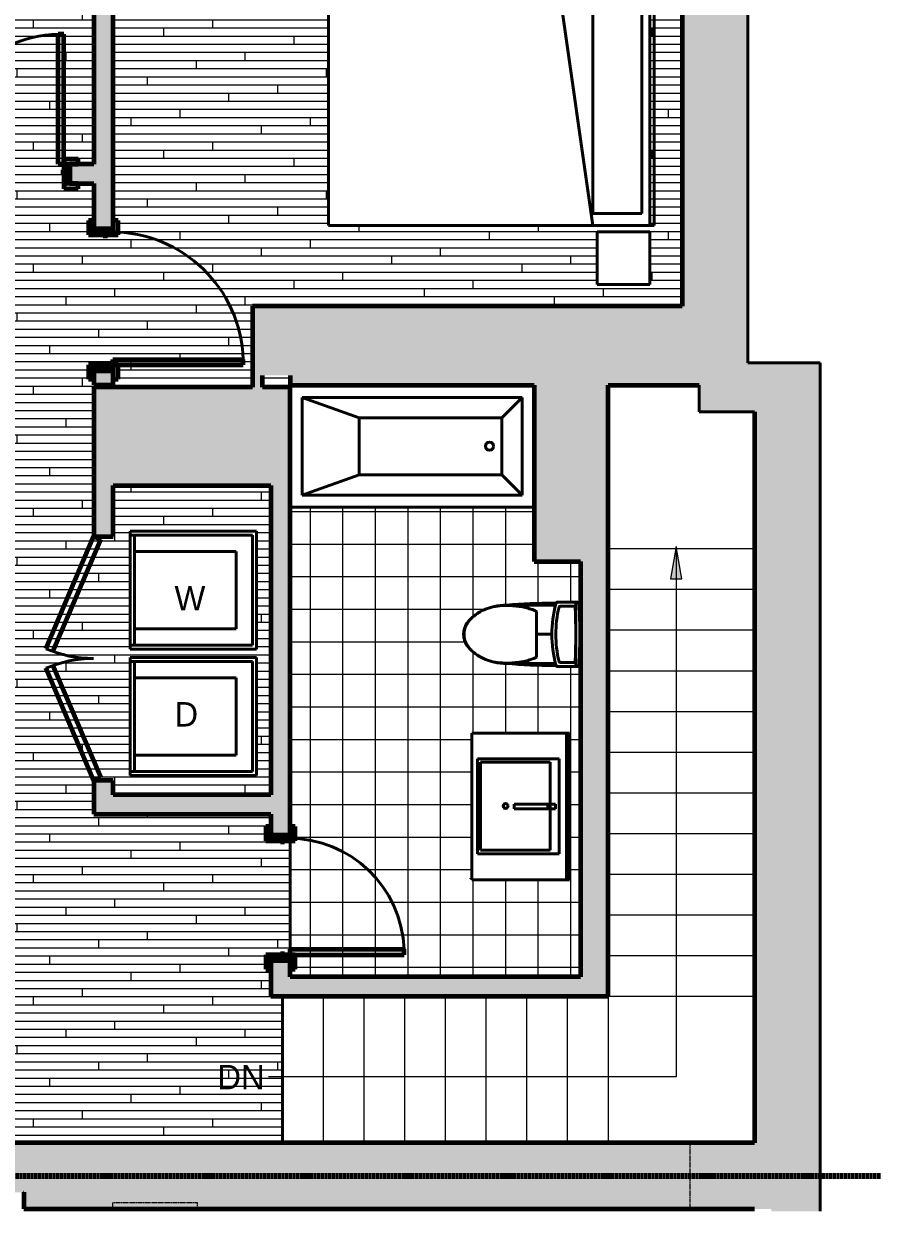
# Model space of a CAD drawing. Header units: inches. Extents: x 239 to 676, y -3412 to -2908.
# Drawn here: x 465.6 to 676.2, y -3411.9 to -3120.2 of the extents above; entities that cross this region are included whole.
import ezdxf

# ---------------------------------------------------------------- set-up
doc = ezdxf.new("R2010")
doc.units = ezdxf.units.IN
doc.header["$MEASUREMENT"] = 0
doc.linetypes.add('Hidden 1_16_', pattern=[0.09375, 0.0625, -0.03125])
doc.linetypes.add('Hidden 1_8_', pattern=[0.1875, 0.125, -0.0625])
for name, color, linetype, lineweight in [('A-DETL', 90, 'Continuous', 40), ('A-DETL-GENF', 92, 'Continuous', 9), ('A-DOOR', 31, 'Continuous', 40), ('A-DOOR-FRAM', 31, 'Continuous', 40), ('A-FLOR', 192, 'Continuous', 40), ('A-FLOR-PATT', 8, 'Continuous', 40), ('A-WALL', 113, 'Continuous', 18), ('A-WALL-PATT', 111, 'Continuous', 18), ('G-ANNO-TEXT', 231, 'Continuous', 9), ('I-FURN', 30, 'Continuous', 40), ('I-WALL', 2, 'Continuous', 40), ('P-SANR-FIXT', 6, 'Continuous', 40), ('Q-CASE', 31, 'Continuous', 40)]:
    doc.layers.add(name, color=color, linetype=linetype, lineweight=lineweight)
doc.styles.add('Futura Lt BT', font='futural.TTF', dxfattribs={"height": 6})

# ---------------------------------------------------------------- blocks, each defined once
blk = doc.blocks.new('EMBARC Door - 32_ x 84_ BEDROOM-1130317-UNIT 3 - UPPER LEVEL')
at = {"layer": 'A-DOOR-FRAM'}
h = blk.add_hatch(color=135, dxfattribs=at)
h.paths.add_polyline_path([(19.5, 2.375), (19.5, 3.625), (16, 3.625), (16, 2.375)], flags=0)
h.paths.add_polyline_path([(-16, 3.625), (-19.5, 3.625), (-19.5, 2.375), (-16, 2.375)], flags=0)
h = blk.add_hatch(color=135, dxfattribs=at)
h.paths.add_polyline_path([(16.75, -2.375), (16.75, 2.375), (16, 2.375), (16, 1), (15.75, 1), (15.75, 0), (16, 0), (16, -2.375)], flags=0)
h.paths.add_polyline_path([(-15.75, 1), (-16, 1), (-16, 2.375), (-16.75, 2.375), (-16.75, -2.375), (-16, -2.375), (-16, 0), (-15.75, 0)], flags=0)
h = blk.add_hatch(color=135, dxfattribs=at)
h.paths.add_polyline_path([(19.5, -2.375), (16, -2.375), (16, -3.625), (19.5, -3.625)], flags=0)
h.paths.add_polyline_path([(-16, -3.625), (-16, -2.375), (-19.5, -2.375), (-19.5, -3.625)], flags=0)
at = {"layer": 'A-DOOR', "color": 250, "lineweight": 60}
for p, q in [((14.625, 2.375), (14.625, 34.375)), ((16, 34.375), (14.625, 34.375)), ((16, 2.375), (16, 34.375)), ((16, 2.375), (14.625, 2.375))]:
    blk.add_line(p, q, dxfattribs=at)
at = {"layer": 'A-DOOR', "color": 7}
blk.add_arc((15.725, 1.991), 32.403, 91.94554, 180, dxfattribs=at)
at = {"layer": 'A-DOOR-FRAM', "color": 250, "lineweight": 60}
for p, q in [((-16, 3.625), (-19.5, 3.625)), ((-19.5, 3.625), (-19.5, 2.375)), ((-16, 2.375), (-16, 3.625)), ((19.5, 3.625), (16, 3.625)), ((16, 3.625), (16, 2.375)), ((19.5, 2.375), (19.5, 3.625)), ((-19.5, 2.375), (-16, 2.375)), ((-16, 2.375), (-16.75, 2.375)), ((-16.75, 2.375), (-16.75, -2.375)), ((-16, 1), (-16, 2.375)), ((-15.75, 1), (-16, 1)), ((-15.75, 0), (-15.75, 1)), ((16, 1), (15.75, 1)), ((15.75, 1), (15.75, 0)), ((16, 2.375), (19.5, 2.375)), ((16.75, 2.375), (16, 2.375)), ((16, 2.375), (16, 1)), ((16.75, -2.375), (16.75, 2.375)), ((-16, -2.375), (-19.5, -2.375)), ((-19.5, -2.375), (-19.5, -3.625)), ((-16.75, -2.375), (-16, -2.375)), ((-16, -2.375), (-16, 0)), ((-16, 0), (-15.75, 0)), ((-16, -3.625), (-16, -2.375)), ((15.75, 0), (16, 0)), ((16, 0), (16, -2.375)), ((19.5, -2.375), (16, -2.375)), ((16, -2.375), (16, -3.625)), ((16, -2.375), (16.75, -2.375)), ((19.5, -3.625), (19.5, -2.375)), ((-19.5, -3.625), (-16, -3.625)), ((16, -3.625), (19.5, -3.625))]:
    blk.add_line(p, q, dxfattribs=at)
blk = doc.blocks.new('BaseCabinet_Floating_vanity single_medicine cabinet - BaseCabinet_Floating_vanity single_medicine cabinet-1786153-UNIT 3 - UPPER LEVEL')
at = {"layer": 'Q-CASE', "color": 7}
for p, q in [((18.74, 0), (-17.32, 0)), ((-17.32, 0), (-17.32, -24)), ((18.74, -24), (18.74, 0)), ((-17.32, -0.75), (18.8, -0.75)), ((-11.01, -2.5), (12.36, -2.5)), ((-11.01, -2.5), (-11.01, -22.62)), ((3.85, -0.31), (6.32, -0.31)), ((12.36, -22.62), (12.36, -2.5)), ((-10.14, -21.83), (-10.14, -4.7)), ((-10.14, -4.7), (11.49, -4.7)), ((0.14, -13.58), (0.14, -3.44)), ((0.14, -3.44), (1.33, -3.44)), ((0.14, -5.31), (1.14, -5.31)), ((0.96, -5.31), (0.42, -5.31)), ((1.33, -3.44), (1.33, -13.58)), ((11.49, -4.7), (11.49, -21.83)), ((1.33, -13.58), (0.14, -13.58)), ((-11.01, -22.62), (12.36, -22.62)), ((11.49, -21.83), (-10.14, -21.83)), ((-17.32, -24), (18.74, -24)), ((18.3, -24.25), (18.48, -24.25))]:
    blk.add_line(p, q, dxfattribs=at)
blk.add_circle((0.61, -15.69), 0.595, dxfattribs=at)
blk = doc.blocks.new('Toilet _TOTO LEGATO 3D_cleaned up - MS624214CEF-429084-UNIT 3 - UPPER LEVEL')
at = {"layer": 'P-SANR-FIXT', "color": 7}
for p, q in [((-7.91, 9.34), (-7.91, 13.95)), ((-7.91, 13.75), (7.92, 13.75)), ((-7.18, 14.54), (-7.15, 14.54)), ((-6.93, 13.23), (-6.93, 9.92)), ((6.93, 9.92), (6.93, 13.23)), ((7.15, 14.54), (7.18, 14.54)), ((7.92, 13.95), (7.92, 9.34)), ((-7.68, 8.33), (-7.68, 8.88)), ((7.68, 8.87), (7.68, 8.33)), ((-7.18, -3.31), (-7.18, 8.71)), ((-7.18, 8.7), (-7.15, 8.7)), ((0, 4.03), (0, 7.83)), ((7.16, 8.7), (7.18, 8.7)), ((7.18, -3.31), (7.18, 8.71)), ((-5.61, 4.03), (5.61, 4.03)), ((0, 4.24), (0, 5.36)), ((0, 4.36), (0, 4.24)), ((0, 4.03), (0, 4.36)), ((0, 4.03), (0, 4.24)), ((-7.09, -3.31), (-7.18, -3.31)), ((-7.09, -3.31), (-7.18, -3.31)), ((7.18, -3.31), (7.09, -3.31)), ((7.18, -3.31), (7.09, -3.31))]:
    blk.add_line(p, q, dxfattribs=at)
at = {"layer": 'P-SANR-FIXT', "color": 7, "flags": 128}
for points in [[(-6.02, 3.13), (-6.04, 3.07), (-6.06, 3.01)], [(-5.61, 4.03), (-5.67, 3.95), (-5.71, 3.87)], [(5.71, 3.87), (5.67, 3.95), (5.61, 4.03)], [(6.06, 3.01), (6.04, 3.07), (6.02, 3.13)]]:
    blk.add_lwpolyline(points, dxfattribs=at)
at = {"layer": 'P-SANR-FIXT', "color": 7}
for centre, radius, start, end in [((0, -182.17), 196.85, 87.8617, 92.1383), ((0, -182.17), 196.85, 89.9145, 90.0855), ((-7.32, 13.95), 0.591, 92.1383, 180), ((-6.58, 13.23), 0.348, 91.929, 180), ((0, -182.17), 195.86, 88.071, 91.929), ((6.58, 13.23), 0.348, 360, 88.071), ((7.33, 13.95), 0.591, 0, 87.8617), ((-7.32, 9.34), 0.591, 180, 255.5423), ((0, 37.75), 29.92, 255.5423, 284.4577), ((-6.58, 9.92), 0.348, 180, 256.6907), ((0, 37.75), 28.94, 256.6907, 283.3093), ((6.58, 9.92), 0.348, 283.3093, 360), ((7.33, 9.34), 0.591, 284.4577, 0), ((130.13, 8.33), 137.8, 180, 184.8441), ((-130.13, 8.33), 137.8, 355.1559, 360), ((5.78, -3.31), 12.96, 180, 193.5517), ((-5.78, -3.31), 12.96, 346.4483, 360), ((3.9, -4.41), 10.87, 210.6767, 211.8641), ((3.9, -4.41), 10.87, 217.7104, 219.7726), ((-3.9, -4.41), 10.87, 320.2019, 322.2678), ((-3.9, -4.41), 10.87, 328.0504, 329.259), ((0, -8.61), 5.13, 237.4467, 240.5016), ((0, -8.96), 4.88, 236.2844, 303.7167), ((0, -8.61), 5.13, 248.2107, 251.2135), ((0, -8.61), 5.13, 288.789, 291.7895), ((0, -8.61), 5.13, 299.4994, 302.5551)]:
    blk.add_arc(centre, radius, start, end, dxfattribs=at)
for points in [[(-5.79, 3.7), (-5.98, 3.26), (-6.31, 2.36), (-6.68, 0.96), (-6.84, 0.02), (-6.9, -0.46)], [(-5.74, 3.81), (-5.75, 3.8), (-5.76, 3.78), (-5.78, 3.74), (-5.79, 3.71), (-5.79, 3.7)], [(-5.71, 3.87), (-5.71, 3.87), (-5.72, 3.85), (-5.74, 3.83), (-5.74, 3.81)], [(5.74, 3.81), (5.74, 3.82), (5.72, 3.85), (5.72, 3.87), (5.71, 3.87)], [(6.9, -0.46), (6.84, 0.02), (6.68, 0.96), (6.31, 2.36), (5.98, 3.26), (5.79, 3.7)], [(-7.06, -2.17), (-7.1, -2.92), (-7.09, -4.42), (-6.88, -5.9), (-6.73, -6.64)], [(-6.9, -0.46), (-6.93, -0.74), (-6.99, -1.31), (-7.04, -1.88), (-7.06, -2.17)], [(6.73, -6.64), (6.88, -5.9), (7.09, -4.42), (7.1, -2.92), (7.06, -2.17)], [(7.06, -2.17), (7.04, -1.88), (6.99, -1.31), (6.93, -0.74), (6.9, -0.46)], [(-5.18, -10.37), (-5.23, -10.3), (-5.32, -10.16), (-5.4, -10.02), (-5.44, -9.95)], [(-5.05, -10.56), (-5.1, -10.5), (-5.14, -10.43), (-5.18, -10.37)], [(-4.4, -11.42), (-4.43, -11.39), (-4.45, -11.35), (-4.48, -11.32)], [(4.48, -11.33), (4.45, -11.36), (4.42, -11.39), (4.4, -11.42)], [(5.18, -10.37), (5.14, -10.43), (5.1, -10.5), (5.05, -10.56)], [(5.43, -9.96), (5.4, -10.03), (5.31, -10.16), (5.23, -10.3), (5.18, -10.37)]]:
    blk.add_open_spline(points, degree=3, dxfattribs=at)
for points, knots in [([(5.79, 3.7), (5.79, 3.71), (5.79, 3.72), (5.78, 3.73), (5.78, 3.74), (5.77, 3.75), (5.77, 3.76), (5.76, 3.77), (5.76, 3.78), (5.76, 3.79), (5.75, 3.8), (5.74, 3.81), (5.74, 3.81)], [0, 0, 0, 0, 0.166667, 0.25, 0.333333, 0.416667, 0.5, 0.583333, 0.666667, 0.75, 0.833333, 1, 1, 1, 1]), ([(-6.73, -6.64), (-6.65, -7), (-6.46, -7.72), (-5.94, -9.12), (-5.2, -10.42), (-4.28, -11.58), (-3.76, -12.12), (-3.49, -12.37)], [0, 0, 0, 0, 0.166667, 0.333333, 0.666667, 0.833333, 1, 1, 1, 1]), ([(3.49, -12.37), (3.76, -12.12), (4.28, -11.58), (5.2, -10.42), (5.94, -9.12), (6.46, -7.72), (6.65, -7), (6.73, -6.64)], [0, 0, 0, 0, 0.166667, 0.333333, 0.666667, 0.833333, 1, 1, 1, 1]), ([(-4.58, -11.2), (-4.6, -11.17), (-4.69, -11.07), (-4.77, -10.96), (-4.83, -10.87)], [0.6308205, 0.6308205, 0.6308205, 0.6308205, 0.6666667, 0.779503, 0.779503, 0.779503, 0.779503]), ([(-3.49, -12.37), (-3.69, -12.19), (-3.92, -11.96), (-4.15, -11.71), (-4.18, -11.67)], [0, 0, 0, 0, 0.3333333, 0.3979979, 0.3979979, 0.3979979, 0.3979979]), ([(4.18, -11.67), (4.15, -11.71), (3.92, -11.96), (3.69, -12.19), (3.49, -12.37)], [0.6020926, 0.6020926, 0.6020926, 0.6020926, 0.6666667, 1, 1, 1, 1]), ([(4.83, -10.87), (4.77, -10.96), (4.68, -11.07), (4.6, -11.17), (4.58, -11.2)], [0.2205907, 0.2205907, 0.2205907, 0.2205907, 0.3333333, 0.3707003, 0.3707003, 0.3707003, 0.3707003]), ([(-2.71, -12.97), (-2.87, -12.87), (-3.14, -12.68), (-3.39, -12.46), (-3.49, -12.37)], [0.6542519, 0.6542519, 0.6542519, 0.6542519, 0.8571429, 1, 1, 1, 1]), ([(-3.49, -12.37), (-3.3, -12.55), (-2.9, -12.86), (-2.24, -13.25), (-1.52, -13.53), (-0.52, -13.76), (0.78, -13.76), (2.01, -13.38), (2.9, -12.86), (3.3, -12.55), (3.49, -12.37)], [0, 0, 0, 0, 0.1, 0.2, 0.3, 0.4, 0.6, 0.8, 0.9, 1, 1, 1, 1]), ([(-2.28, -13.21), (-2.36, -13.17), (-2.48, -13.11), (-2.59, -13.04), (-2.64, -13.01)], [0.4864195, 0.4864195, 0.4864195, 0.4864195, 0.5714286, 0.6258889, 0.6258889, 0.6258889, 0.6258889]), ([(-1.58, -13.49), (-1.59, -13.49), (-1.64, -13.47), (-1.72, -13.44), (-1.83, -13.41), (-1.96, -13.35), (-2.09, -13.3), (-2.17, -13.26), (-2.2, -13.25)], [0.2391348, 0.2391348, 0.2391348, 0.2391348, 0.25, 0.2857143, 0.3214286, 0.3571429, 0.4285714, 0.4541068, 0.4541068, 0.4541068, 0.4541068]), ([(-0.75, -13.69), (-0.84, -13.67), (-0.98, -13.65), (-1.15, -13.61), (-1.28, -13.58), (-1.37, -13.56), (-1.43, -13.54), (-1.45, -13.53)], [0, 0, 0, 0, 0.0714286, 0.1071429, 0.1428571, 0.1785714, 0.1956596, 0.1956596, 0.1956596, 0.1956596]), ([(1.45, -13.53), (1.41, -13.54), (1.35, -13.56), (1.25, -13.59), (1.06, -13.63), (0.89, -13.66), (0.75, -13.69)], [0.8041925, 0.8041925, 0.8041925, 0.8041925, 0.8392857, 0.8660714, 0.8928571, 1, 1, 1, 1]), ([(2.2, -13.25), (2.17, -13.26), (2.05, -13.31), (1.91, -13.38), (1.75, -13.43), (1.67, -13.46), (1.61, -13.48), (1.58, -13.49)], [0.545761, 0.545761, 0.545761, 0.545761, 0.5714286, 0.6785714, 0.7053571, 0.7321429, 0.7607227, 0.7607227, 0.7607227, 0.7607227]), ([(2.64, -13.01), (2.59, -13.04), (2.48, -13.11), (2.36, -13.17), (2.28, -13.21)], [0.3741111, 0.3741111, 0.3741111, 0.3741111, 0.4285714, 0.513369, 0.513369, 0.513369, 0.513369]), ([(3.49, -12.37), (3.29, -12.56), (3.03, -12.76), (2.76, -12.94), (2.71, -12.97)], [0, 0, 0, 0, 0.2857143, 0.3457481, 0.3457481, 0.3457481, 0.3457481])]:
    blk.add_open_spline(points, degree=3, knots=knots, dxfattribs=at)
blk = doc.blocks.new('Tub- Duravit Starck 30x60 4 frost - Tub- Duravit Starck 30x60 4 frost-1353251-UNIT 3 - UPPER LEVEL')
at = {"layer": 'P-SANR-FIXT', "color": 7}
for p, q in [((-26.5, 15), (-26.5, 14.46)), ((-9.5, 7), (-23.5, 12)), ((-23.5, 12), (30.5, 12)), ((-23.5, -12), (-23.5, 12)), ((25.5, 7), (30.5, 12)), ((30.5, 12), (30.5, -12)), ((-9.5, -7), (-9.5, 7)), ((25.5, 7), (-9.5, 7)), ((25.5, -7), (25.5, 7)), ((-9.5, -7), (-23.5, -12)), ((25.5, -7), (-9.5, -7)), ((25.5, -7), (30.5, -12)), ((30.5, -12), (-23.5, -12)), ((-26.5, -15), (33.5, -15))]:
    blk.add_line(p, q, dxfattribs=at)
blk.add_circle((22.49, 0), 1, dxfattribs=at)
blk = doc.blocks.new('Bed-Standard - Queen 60_ x 79_-574161-UNIT 3 - UPPER LEVEL')
at = {"layer": 'I-FURN', "color": 7}
for p, q in [((40.69, 37.7), (-19.31, 37.7)), ((-19.31, 37.7), (-19.31, -41.3)), ((-16.31, 35.7), (-16.31, 23.7)), ((-16.31, 35.7), (37.69, 35.7)), ((37.69, 35.7), (-16.31, 35.7)), ((37.69, 35.7), (37.69, 23.7)), ((40.69, -41.3), (40.69, 37.7)), ((-16.31, 24.7), (-16.31, 34.7)), ((37.69, 34.7), (37.69, 24.7)), ((40.69, 23.7), (-19.31, 15.13)), ((-16.31, 23.7), (37.69, 23.7)), ((-16.31, 23.7), (37.69, 23.7)), ((-19.31, -41.3), (40.69, -41.3))]:
    blk.add_line(p, q, dxfattribs=at)
blk = doc.blocks.new('BED SIDE TABLE13 - BED SIDE TABLE-1598419-UNIT 3 - UPPER LEVEL')
at = {"layer": 'I-FURN', "color": 7}
for p, q in [((619.43, -3171.26), (606.43, -3171.26)), ((606.43, -3171.26), (606.43, -3184.26)), ((619.43, -3184.26), (619.43, -3171.26)), ((606.43, -3184.26), (619.43, -3184.26))]:
    blk.add_line(p, q, dxfattribs=at)
blk = doc.blocks.new('EMBARC Door - 28_ x 84_ -BATHROOM-1137902-UNIT 3 - UPPER LEVEL')
at = {"layer": 'A-DOOR-FRAM'}
h = blk.add_hatch(color=135, dxfattribs=at)
h.paths.add_polyline_path([(17.5, 3.625), (14, 3.625), (14, 2.375), (17.5, 2.375)], flags=0)
h.paths.add_polyline_path([(-14, 3.625), (-17.5, 3.625), (-17.5, 2.375), (-14, 2.375)], flags=0)
h = blk.add_hatch(color=135, dxfattribs=at)
h.paths.add_polyline_path([(14.75, -2.375), (14.75, 2.375), (14, 2.375), (14, 1), (13.75, 1), (13.75, 0), (14, 0), (14, -2.375)], flags=0)
h.paths.add_polyline_path([(-13.75, 1), (-14, 1), (-14, 2.375), (-14.75, 2.375), (-14.75, -2.375), (-14, -2.375), (-14, 0), (-13.75, 0)], flags=0)
h = blk.add_hatch(color=135, dxfattribs=at)
h.paths.add_polyline_path([(17.5, -2.375), (14, -2.375), (14, -3.625), (17.5, -3.625)], flags=0)
h.paths.add_polyline_path([(-14, -3.625), (-14, -2.375), (-17.5, -2.375), (-17.5, -3.625)], flags=0)
at = {"layer": 'A-DOOR', "color": 250, "lineweight": 60}
for p, q in [((12.625, 2.375), (12.625, 30.375)), ((14, 30.375), (12.625, 30.375)), ((14, 2.375), (14, 30.375)), ((14, 2.375), (12.625, 2.375))]:
    blk.add_line(p, q, dxfattribs=at)
at = {"layer": 'A-DOOR', "color": 7}
blk.add_arc((13.725, 1.991), 28.405, 92.21946, 180, dxfattribs=at)
at = {"layer": 'A-DOOR-FRAM', "color": 250, "lineweight": 60}
for p, q in [((-14, 3.625), (-17.5, 3.625)), ((-17.5, 3.625), (-17.5, 2.375)), ((-14, 2.375), (-14, 3.625)), ((17.5, 3.625), (14, 3.625)), ((14, 3.625), (14, 2.375)), ((17.5, 2.375), (17.5, 3.625)), ((-17.5, 2.375), (-14, 2.375)), ((-14, 2.375), (-14.75, 2.375)), ((-14.75, 2.375), (-14.75, -2.375)), ((-14, 1), (-14, 2.375)), ((-13.75, 1), (-14, 1)), ((-13.75, 0), (-13.75, 1)), ((14, 1), (13.75, 1)), ((13.75, 1), (13.75, 0)), ((14, 2.375), (17.5, 2.375)), ((14.75, 2.375), (14, 2.375)), ((14, 2.375), (14, 1)), ((14.75, -2.375), (14.75, 2.375)), ((-14, -2.375), (-17.5, -2.375)), ((-17.5, -2.375), (-17.5, -3.625)), ((-14.75, -2.375), (-14, -2.375)), ((-14, -2.375), (-14, 0)), ((-14, 0), (-13.75, 0)), ((-14, -3.625), (-14, -2.375)), ((13.75, 0), (14, 0)), ((14, 0), (14, -2.375)), ((17.5, -2.375), (14, -2.375)), ((14, -2.375), (14, -3.625)), ((14, -2.375), (14.75, -2.375)), ((17.5, -3.625), (17.5, -2.375)), ((-17.5, -3.625), (-14, -3.625)), ((14, -3.625), (17.5, -3.625))]:
    blk.add_line(p, q, dxfattribs=at)
blk = doc.blocks.new('Double-Flush-Closet - 60_ x 80_ _LAUNDRY-1130402-UNIT 3 - UPPER LEVEL')
at = {"layer": 'A-DOOR', "color": 250, "lineweight": 60}
for p, q in [((-30, 2.38), (-2.41, 14.16)), ((-29.25, 0.63), (-1.72, 12.39)), ((29.26, 0.63), (1.72, 12.39)), ((30, 2.38), (2.41, 14.16)), ((-30, 2.38), (-29.25, 0.63)), ((30, 2.38), (29.26, 0.63))]:
    blk.add_line(p, q, dxfattribs=at)
at = {"layer": 'A-DOOR', "color": 7}
for centre, start, end in [((-30, 2.38), 360, 23.1243), ((30, 2.38), 156.8757, 180)]:
    blk.add_arc(centre, 30, start, end, dxfattribs=at)
blk = doc.blocks.new('Casework 98 - Casework 98-1910487-UNIT 3 - UPPER LEVEL')
at = {"layer": 'Q-CASE', "color": 7}
for p, q in [((427.75, -3219.72), (403.75, -3219.72)), ((403.75, -3219.72), (403.75, -3243.72)), ((427.75, -3243.72), (427.75, -3219.72)), ((403.75, -3243.72), (427.75, -3243.72)), ((522.77, -3244.86), (491.77, -3244.86)), ((491.77, -3244.86), (491.77, -3273.86)), ((522.77, -3273.86), (522.77, -3244.86)), ((491.77, -3273.86), (522.77, -3273.86)), ((522.77, -3275.86), (491.77, -3275.86)), ((491.77, -3275.86), (491.77, -3304.86)), ((522.77, -3304.86), (522.77, -3275.86)), ((491.77, -3304.86), (522.77, -3304.86))]:
    blk.add_line(p, q, dxfattribs=at)
blk = doc.blocks.new('Casework 100 - Casework 100-1912167-UNIT 3 - UPPER LEVEL')
at = {"layer": 'Q-CASE', "color": 7}
blk.add_line((529.12, -3359.12), (529.12, -3395.12), dxfattribs=at)

msp = doc.modelspace()

# ---------------------------------------------------------------- hatches: boundary and pattern name
at = {"layer": 'A-DETL-GENF'}
for points in [[(605.75, -3206.58), (637.5, -3206.58), (637.5, -3190.8), (523, -3190.8), (523, -3206.58), (593.59, -3206.58)], [(605.75, -3249.91), (605.75, -3206.58), (593.4, -3206.58), (593.4, -3249.91), (593.59, -3249.91)], [(485.52, -3231), (528.4, -3231), (528.4, -3211.5), (485.52, -3211.5)]]:
    msp.add_hatch(color=55, dxfattribs=at).paths.add_polyline_path(points, flags=0)
at = {"layer": 'A-FLOR-PATT', "lineweight": 9}
h = msp.add_hatch(dxfattribs=at)
h.set_pattern_fill('FP_1', color=43, style=0, pattern_type=2)
h.set_pattern_definition([(0, (0, 0.8), (0, 2), []), (90, (0, 0.8), (-8, 8), [2, -28]), (90, (12, 4.8), (-8, 8), [2, -28])])
h.paths.add_polyline_path([(465.56, -3411.92), (649.25, -3411.92), (649.25, -3411.37), (465.63, -3411.37), (465.63, -3407.25), (465.56, -3407.25), (465.56, -3411.37), (315.62, -3411.37), (315.62, -3411.92), (459.85, -3411.92)], flags=0)
h.paths.add_polyline_path([(362.63, -3395.12), (432, -3395.12), (432, -3390.65), (430.75, -3390.65), (430.75, -3387.15), (433.37, -3387.15), (433.37, -3386.9), (434.37, -3386.9), (434.37, -3387.15), (438, -3387.15), (438, -3390.65), (436.75, -3390.65), (436.75, -3395.12), (529.12, -3395.12), (529.12, -3359.12), (526.27, -3359.12), (526.27, -3352.43), (525.02, -3352.43), (525.02, -3348.93), (528.65, -3348.93), (528.65, -3348.68), (529.65, -3348.68), (529.65, -3348.93), (531.02, -3348.93), (531.02, -3320.93), (529.65, -3320.93), (529.65, -3321.18), (528.65, -3321.18), (528.65, -3320.93), (525.02, -3320.93), (525.02, -3317.43), (526.27, -3317.43), (526.27, -3314.37), (482.77, -3314.37), (482.77, -3306.12), (487.52, -3306.12), (487.52, -3309.62), (526.27, -3309.62), (526.27, -3233.62), (487.52, -3233.62), (487.52, -3246.12), (482.77, -3246.12), (482.77, -3209.5), (521.75, -3209.5), (521.75, -3189.55), (627.37, -3189.55), (627.37, -3062.75), (495.27, -3062.75), (495.27, -3067.62), (496.52, -3067.62), (496.52, -3071.12), (493.89, -3071.12), (493.89, -3071.37), (492.89, -3071.37), (492.89, -3071.12), (489.27, -3071.12), (489.27, -3067.62), (490.52, -3067.62), (490.52, -3062.75), (466.02, -3062.75), (466.02, -3110), (490.52, -3110), (490.52, -3102.62), (489.27, -3102.62), (489.27, -3099.12), (492.89, -3099.12), (492.89, -3098.87), (493.89, -3098.87), (493.89, -3099.12), (496.52, -3099.12), (496.52, -3102.62), (495.27, -3102.62), (495.27, -3114.75), (487.52, -3114.75), (487.52, -3168.5), (488.77, -3168.5), (488.77, -3172), (486.14, -3172), (486.14, -3172.25), (485.14, -3172.25), (485.14, -3172), (481.52, -3172), (481.52, -3168.5), (482.77, -3168.5), (482.77, -3159.46), (478.95, -3159.46), (478.95, -3160.71), (475.45, -3160.71), (475.45, -3157.08), (475.2, -3157.08), (475.2, -3156.08), (475.45, -3156.08), (475.45, -3153.46), (478.95, -3153.46), (478.95, -3154.71), (482.77, -3154.71), (482.77, -3114.75), (461.27, -3114.75), (461.27, -3013.5), (460.02, -3013.5), (460.02, -3010), (463.64, -3010), (463.64, -3009.75), (464.64, -3009.75), (464.64, -3010), (466.02, -3010), (466.02, -2982), (464.64, -2982), (464.64, -2982.25), (463.64, -2982.25), (463.64, -2982), (460.02, -2982), (460.02, -2978.5), (461.27, -2978.5), (461.27, -2975.14), (450.06, -2975.14), (450.06, -2970.39), (461.27, -2970.39), (461.27, -2946.42), (387.62, -2946.42), (387.62, -2970.39), (402.06, -2970.39), (402.06, -2975.14), (374.06, -2975.14), (374.06, -2970.39), (383.5, -2970.39), (383.5, -2943.92), (396.5, -2943.92), (396.5, -2942.42), (387.5, -2942.42), (387.5, -2935.42), (315.62, -2935.42), (315.62, -2970.39), (326.06, -2970.39), (326.06, -2975.14), (301.58, -2975.14), (255.37, -3023.21), (255.37, -3103), (307.08, -3154.71), (343.62, -3154.71), (343.62, -3159.46), (311.83, -3159.46), (315.62, -3163.25), (315.62, -3192.21), (322.56, -3192.21), (322.56, -3193.46), (354.56, -3193.46), (354.56, -3192.21), (393.79, -3192.21), (393.79, -3188.21), (432, -3188.21), (432, -3159.46), (403.62, -3159.46), (403.62, -3154.71), (439.95, -3154.71), (439.95, -3153.46), (443.45, -3153.46), (443.45, -3156.08), (443.7, -3156.08), (443.7, -3157.08), (443.45, -3157.08), (443.45, -3160.71), (439.95, -3160.71), (439.95, -3159.46), (436.75, -3159.46), (436.75, -3188.21), (445.29, -3188.21), (445.29, -3208.21), (436.75, -3208.21), (436.75, -3213.14), (438, -3213.14), (438, -3216.64), (435.37, -3216.64), (435.37, -3216.89), (434.37, -3216.89), (434.37, -3216.64), (430.75, -3216.64), (430.75, -3213.14), (432, -3213.14), (432, -3208.21), (400.5, -3208.21), (400.5, -3257.21), (432, -3257.21), (432, -3252.14), (430.75, -3252.14), (430.75, -3248.64), (434.37, -3248.64), (434.37, -3248.39), (435.37, -3248.39), (435.37, -3248.64), (438, -3248.64), (438, -3252.14), (436.75, -3252.14), (436.75, -3351.65), (438, -3351.65), (438, -3355.15), (434.37, -3355.15), (434.37, -3355.4), (433.37, -3355.4), (433.37, -3355.15), (430.75, -3355.15), (430.75, -3351.65), (432, -3351.65), (432, -3332.25), (395.75, -3332.25), (395.75, -3318.79), (400.5, -3318.79), (400.5, -3325.5), (432, -3325.5), (432, -3261.96), (400.5, -3261.96), (400.5, -3270.79), (395.75, -3270.79), (395.75, -3208.21), (393.79, -3208.21), (393.79, -3208.33), (317.74, -3208.33), (263.29, -3262.78), (263.29, -3339.92), (315.62, -3392.25), (315.62, -3395.12), (336.63, -3395.12)], flags=0)
h.paths.add_polyline_path([(433.37, -3388.65), (436.75, -3388.65), (436.75, -3387.9), (432, -3387.9), (432, -3388.65)], flags=0)
h.paths.add_polyline_path([(436.75, -3354.4), (436.75, -3353.65), (432, -3353.65), (432, -3354.4), (434.37, -3354.4)], flags=0)
h.paths.add_polyline_path([(529.65, -3350.43), (531.02, -3350.43), (531.02, -3349.68), (526.27, -3349.68), (526.27, -3350.43), (528.65, -3350.43)], flags=0)
h.paths.add_polyline_path([(275.96, -3345.86), (272.62, -3345.86), (272.62, -3332.86), (285.62, -3332.86), (285.62, -3345.86)], flags=0)
h.paths.add_polyline_path([(292.67, -3331.37), (271.73, -3331.37), (271.73, -3271.37), (350.73, -3271.37), (350.73, -3331.37), (311.5, -3331.37)], flags=0)
h.paths.add_polyline_path([(528.65, -3320.18), (531.02, -3320.18), (531.02, -3319.43), (526.27, -3319.43), (526.27, -3320.18)], flags=0)
h.paths.add_polyline_path([(491.77, -3304.86), (491.77, -3275.86), (522.77, -3275.86), (522.77, -3304.86)], flags=0)
h.paths.add_polyline_path([(513.12, -3273.86), (491.77, -3273.86), (491.77, -3244.86), (522.77, -3244.86), (522.77, -3273.86)], flags=0)
h.paths.add_polyline_path([(272.73, -3269.86), (272.62, -3269.86), (272.62, -3256.86), (285.62, -3256.86), (285.62, -3269.86), (273.63, -3269.86)], flags=0)
h.paths.add_polyline_path([(432, -3250.14), (436.75, -3250.14), (436.75, -3249.39), (432, -3249.39)], flags=0)
h.paths.add_polyline_path([(427.75, -3243.72), (403.75, -3243.72), (403.75, -3219.72), (427.75, -3219.72)], flags=0)
h.paths.add_polyline_path([(435.37, -3215.89), (436.75, -3215.89), (436.75, -3215.14), (432, -3215.14), (432, -3215.89), (434.37, -3215.89)], flags=0)
h.paths.add_polyline_path([(525.77, -3209.5), (531.02, -3209.5), (531.02, -3206.58), (524.25, -3206.58), (524.25, -3209.5)], flags=0)
h.paths.add_polyline_path([(482.77, -3208.87), (482.77, -3207.5), (481.52, -3207.5), (481.52, -3204), (485.14, -3204), (485.14, -3203.75), (486.14, -3203.75), (486.14, -3204), (488.77, -3204), (488.77, -3207.5), (487.52, -3207.5), (487.52, -3208.87)], flags=0)
h.paths.add_polyline_path([(485.14, -3205.5), (487.52, -3205.5), (487.52, -3204.75), (482.77, -3204.75), (482.77, -3205.5)], flags=0)
h.paths.add_polyline_path([(619.43, -3184.26), (606.43, -3184.26), (606.43, -3171.26), (619.43, -3171.26), (619.43, -3180.86)], flags=0)
h.paths.add_polyline_path([(485.14, -3171.25), (487.52, -3171.25), (487.52, -3170.5), (482.77, -3170.5), (482.77, -3171.25)], flags=0)
h.paths.add_polyline_path([(540.7, -3169.76), (540.43, -3169.76), (540.43, -3109.76), (619.43, -3109.76), (619.43, -3169.76), (541.43, -3169.76)], flags=0)
h.paths.add_polyline_path([(476.2, -3159.46), (476.95, -3159.46), (476.95, -3154.71), (476.2, -3154.71), (476.2, -3157.08)], flags=0)
h.paths.add_polyline_path([(442.7, -3159.46), (442.7, -3154.71), (441.95, -3154.71), (441.95, -3159.46)], flags=0)
h.paths.add_polyline_path([(615.83, -3108.25), (606.43, -3108.25), (606.43, -3095.25), (619.43, -3095.25), (619.43, -3108.25), (618.43, -3108.25)], flags=0)
h.paths.add_polyline_path([(458.38, -3106.09), (445.38, -3106.09), (445.38, -3093.09), (458.38, -3093.09), (458.38, -3093.56)], flags=0)
h.paths.add_polyline_path([(277.63, -3104.61), (275.96, -3104.46), (274.69, -3104.18), (273.16, -3103.59), (271.89, -3102.92), (270.51, -3101.94), (269.45, -3100.98), (268.44, -3099.79), (267.59, -3098.48), (266.92, -3097.09), (266.44, -3095.64), (266.17, -3094.16), (266.11, -3092.68), (266.27, -3091.25), (266.61, -3089.87), (267.09, -3088.57), (267.7, -3087.28), (268.32, -3086.17), (269.02, -3085.06), (269.77, -3084), (270.97, -3082.54), (271.8, -3081.62), (273.05, -3080.3), (275.15, -3078.16), (275.97, -3077.42), (276.7, -3076.85), (276.94, -3076.71), (277.22, -3076.71), (278.61, -3078.17), (277.59, -3079.23), (276.42, -3080.52), (274.88, -3082.29), (273.61, -3083.85), (272.63, -3085.18), (272.16, -3085.9), (271.72, -3086.63), (271.26, -3087.49), (270.9, -3088.26), (270.59, -3089.08), (270.37, -3089.82), (270.18, -3090.84), (270.14, -3091.86), (270.2, -3092.66), (270.4, -3093.63), (270.7, -3094.49), (270.17, -3091.78), (270.9, -3088.55), (272.65, -3085.44), (274.21, -3083.39), (275.98, -3081.32), (278.68, -3078.33), (282.52, -3081.67), (286.1, -3085.18), (289.37, -3088.79), (292.41, -3092.55), (292, -3092.9), (288.3, -3095.97), (286.47, -3097.37), (284.73, -3098.54), (281.88, -3099.97), (278.59, -3100.58), (275.96, -3099.97), (277.09, -3100.35), (277.86, -3100.53), (278.93, -3100.62), (279.89, -3100.57), (280.93, -3100.38), (281.93, -3100.08), (282.79, -3099.74), (283.88, -3099.21), (284.73, -3098.73), (285.57, -3098.21), (286.45, -3097.61), (287.59, -3096.78), (289.62, -3095.16), (291.66, -3093.45), (292.44, -3092.74), (292.58, -3092.61), (294, -3094.08), (293.96, -3094.34), (293.82, -3094.57), (293.46, -3095.02), (292.77, -3095.78), (291.71, -3096.8), (287.94, -3100.11), (287.45, -3100.5), (286.43, -3101.26), (285.25, -3102.02), (284.22, -3102.63), (282.84, -3103.32), (281.76, -3103.78), (280.45, -3104.2), (279.07, -3104.5), (278.19, -3104.57)], flags=0)
h.paths.add_polyline_path([(493.89, -3100.62), (495.27, -3100.62), (495.27, -3099.87), (490.52, -3099.87), (490.52, -3100.62), (492.89, -3100.62)], flags=0)
h.paths.add_polyline_path([(443.13, -3091.6), (380.27, -3091.6), (380.27, -3031.6), (459.27, -3031.6), (459.27, -3091.6), (445.38, -3091.6)], flags=0)
h.paths.add_polyline_path([(293.2, -3073.69), (290.86, -3073.46), (288.61, -3072.78), (286.54, -3071.67), (284.72, -3070.18), (283.23, -3068.36), (282.12, -3066.28), (281.43, -3064.03), (281.2, -3061.69), (281.43, -3059.35), (282.12, -3057.1), (283.23, -3055.03), (284.72, -3053.21), (286.62, -3051.67), (288.61, -3050.61), (290.86, -3049.92), (293.2, -3049.69), (295.54, -3049.92), (297.8, -3050.61), (299.87, -3051.71), (301.69, -3053.21), (303.18, -3055.03), (304.29, -3057.1), (304.97, -3059.35), (305.2, -3061.69), (304.97, -3064.03), (304.29, -3066.28), (303.18, -3068.36), (301.69, -3070.18), (299.87, -3071.67), (297.8, -3072.78), (295.54, -3073.46)], flags=0)
h.paths.add_polyline_path([(495.27, -3070.37), (495.27, -3069.62), (490.52, -3069.62), (490.52, -3070.37), (493.89, -3070.37)], flags=0)
h.paths.add_polyline_path([(276.75, -3047.91), (276.49, -3047.88), (276.25, -3047.74), (275.81, -3047.38), (275.05, -3046.68), (274.03, -3045.63), (270.65, -3041.77), (270.33, -3041.37), (269.57, -3040.35), (268.77, -3039.1), (268.2, -3038.14), (267.59, -3036.94), (267.06, -3035.69), (266.62, -3034.37), (266.33, -3032.92), (266.22, -3031.47), (266.33, -3030.05), (266.65, -3028.61), (267.18, -3027.17), (267.9, -3025.81), (268.88, -3024.44), (269.85, -3023.37), (271.07, -3022.35), (272.4, -3021.49), (273.74, -3020.84), (275.19, -3020.36), (276.7, -3020.08), (278.15, -3020.03), (279.58, -3020.19), (281.05, -3020.57), (282.26, -3021.01), (283.49, -3021.59), (284.83, -3022.35), (285.77, -3022.94), (286.83, -3023.69), (288.29, -3024.89), (289.21, -3025.71), (290.53, -3026.97), (292.67, -3029.07), (293.41, -3029.89), (293.98, -3030.62), (294.11, -3030.86), (294.11, -3031.14), (292.66, -3032.53), (291.6, -3031.5), (290.16, -3030.21), (288.49, -3028.76), (286.98, -3027.53), (285.63, -3026.53), (284.93, -3026.08), (284.15, -3025.61), (283.34, -3025.18), (282.57, -3024.82), (281.74, -3024.51), (281.01, -3024.29), (279.99, -3024.1), (278.95, -3024.06), (278.05, -3024.15), (277.22, -3024.31), (276.34, -3024.62), (279.05, -3024.08), (282.28, -3024.82), (285.34, -3026.53), (287.44, -3028.13), (289.65, -3030.03), (292.5, -3032.6), (289.16, -3036.44), (285.68, -3039.99), (282.04, -3043.29), (278.28, -3046.33), (277.92, -3045.92), (274.75, -3042.08), (273.45, -3040.38), (272.29, -3038.65), (270.87, -3035.84), (270.24, -3032.51), (270.87, -3029.86), (270.48, -3031.01), (270.3, -3031.78), (270.21, -3032.85), (270.26, -3033.81), (270.45, -3034.85), (270.75, -3035.84), (271.11, -3036.75), (271.62, -3037.8), (272.1, -3038.65), (272.66, -3039.56), (273.21, -3040.37), (274.06, -3041.52), (275.67, -3043.54), (277.41, -3045.62), (278.09, -3046.36), (278.22, -3046.5), (276.75, -3047.91)], flags=0)
h.paths.add_polyline_path([(458.38, -3030.09), (445.38, -3030.09), (445.38, -3017.09), (458.38, -3017.09), (458.38, -3029.28)], flags=0)
h.paths.add_polyline_path([(464.64, -3011.5), (466.02, -3011.5), (466.02, -3010.75), (461.27, -3010.75), (461.27, -3011.5), (463.64, -3011.5)], flags=0)
h.paths.add_polyline_path([(461.27, -2981.25), (466.02, -2981.25), (466.02, -2980.5), (461.27, -2980.5)], flags=0)
h.paths.add_polyline_path([(470.5, -2944.05), (470.5, -2943.92), (466.02, -2943.92), (466.02, -2944.05), (466.07, -2944.05)], flags=0)
h = msp.add_hatch(dxfattribs=at)
h.set_pattern_fill('FP_3', color=9, style=0, pattern_type=2)
h.set_pattern_definition([(0, (0, 0), (0, 8), []), (90, (0, 0), (-8, 5e-16), [])])
h.paths.add_polyline_path([(593.59, -3354.37), (602.37, -3354.37), (602.37, -3252.29), (591.02, -3252.29), (591.02, -3238.96), (531.02, -3238.96), (531.02, -3317.43), (532.27, -3317.43), (532.27, -3320.93), (531.02, -3320.93), (531.02, -3348.93), (532.27, -3348.93), (532.27, -3352.43), (531.02, -3352.43), (531.02, -3354.37), (532.27, -3354.37)], flags=0)
h.paths.add_polyline_path([(576.15, -3330.49), (575.65, -3330.49), (575.65, -3294.43), (599.65, -3294.43), (599.65, -3330.49), (593.59, -3330.49)], flags=0)
h.paths.add_polyline_path([(596.84, -3278.09), (596.59, -3278.04), (596.38, -3277.88), (596.37, -3277.85), (595.56, -3277.85), (589.41, -3277.69), (584.19, -3277.36), (584.18, -3277.26), (583.08, -3277.22), (581.96, -3277.1), (580.86, -3276.91), (579.78, -3276.62), (578.74, -3276.23), (577.53, -3275.61), (576.14, -3274.61), (575.92, -3274.44), (575.12, -3273.67), (574.5, -3272.85), (574.03, -3271.83), (573.98, -3271.69), (573.81, -3270.91), (573.75, -3270.18), (573.81, -3269.41), (574.06, -3268.43), (574.57, -3267.42), (574.65, -3267.29), (575.12, -3266.69), (576.14, -3265.74), (576.26, -3265.62), (577.74, -3264.62), (578.74, -3264.12), (579.78, -3263.73), (580.86, -3263.45), (581.96, -3263.25), (583.08, -3263.13), (584.19, -3263.09), (584.2, -3262.99), (590.65, -3262.61), (596.38, -3262.48), (596.59, -3262.32), (596.84, -3262.27), (601.57, -3262.28), (601.8, -3262.39), (601.97, -3262.59), (602.03, -3262.84), (602.14, -3266.88), (602.17, -3270.47), (602.14, -3273.48), (602.12, -3274.59), (602.01, -3277.65), (601.9, -3277.88), (601.69, -3278.04), (601.44, -3278.09), (597.42, -3278.09)], flags=0)
at = {"layer": 'A-WALL-PATT'}
for points in [[(629.31, -3190.8), (631.5, -3190.8), (631.5, -3062.75), (629, -3062.75), (629, -3058.62), (627.37, -3058.62), (627.37, -3190.8)], [(643.5, -3203.5), (643.5, -3058.62), (631.5, -3058.62), (631.5, -3190.8), (637.5, -3190.8), (637.5, -3203.5)], [(523, -3192.05), (523, -3190.8), (627.37, -3190.8), (627.37, -3189.55), (521.75, -3189.55), (521.75, -3192.05)], [(521.75, -3209.5), (524.25, -3209.5), (524.25, -3206.58), (523, -3206.58), (523, -3192.05), (521.75, -3192.05)], [(631.5, -3215.5), (661.25, -3215.5), (661.25, -3203.5), (637.5, -3203.5), (637.5, -3206.58), (631.5, -3206.58), (631.5, -3210.85)], [(593.4, -3247.54), (593.4, -3208.96), (591.02, -3208.96), (591.02, -3247.54)], [(602.37, -3354.37), (609.12, -3354.37), (609.12, -3208.96), (605.75, -3208.96), (605.75, -3249.91), (602.37, -3249.91), (602.37, -3344.9)], [(482.77, -3228.37), (485.52, -3228.37), (485.52, -3211.5), (488.02, -3211.5), (488.02, -3209.5), (482.77, -3209.5), (482.77, -3210.85)], [(488.02, -3211.5), (525.77, -3211.5), (525.77, -3209.5), (488.02, -3209.5), (488.02, -3210.85)], [(526.72, -3233.62), (531.02, -3233.62), (531.02, -3209.5), (525.77, -3209.5), (525.77, -3211.5), (528.4, -3211.5), (528.4, -3231), (525.77, -3231), (525.77, -3233.62), (526.27, -3233.62)], [(649.25, -3399.25), (649.25, -3215.5), (645.12, -3215.5), (645.12, -3399.25)], [(649.25, -3411.92), (661.25, -3411.92), (661.25, -3215.5), (649.25, -3215.5), (649.25, -3411.37)], [(487.52, -3233.62), (525.77, -3233.62), (525.77, -3231), (485.52, -3231), (485.52, -3228.37), (482.77, -3228.37), (482.77, -3233.62), (485.52, -3233.62)], [(591.02, -3252.29), (602.37, -3252.29), (602.37, -3249.91), (593.4, -3249.91), (593.4, -3247.54), (591.02, -3247.54)], [(526.27, -3314.37), (526.27, -3309.62), (487.52, -3309.62), (487.52, -3314.37)], [(526.27, -3359.12), (609.12, -3359.12), (609.12, -3354.37), (526.27, -3354.37)], [(645.12, -3399.25), (645.12, -3395.12), (315.62, -3395.12), (315.62, -3399.25), (334.16, -3399.25), (334.16, -3397.18), (365.75, -3397.18), (365.75, -3399.25), (593.59, -3399.25)], [(645.12, -3411.37), (649.25, -3411.37), (649.25, -3407.25), (465.63, -3407.25), (465.63, -3411.37), (593.59, -3411.37)]]:
    msp.add_hatch(color=8, dxfattribs=at).paths.add_polyline_path(points, flags=0)
h = msp.add_hatch(color=8, dxfattribs=at)
h.paths.add_polyline_path([(482.77, -3208.87), (487.52, -3208.87), (487.52, -3205.5), (482.77, -3205.5)], flags=0)
h.paths.add_polyline_path([(482.77, -3170.5), (487.52, -3170.5), (487.52, -3114.75), (482.77, -3114.75), (482.77, -3159.46)], flags=0)
h = msp.add_hatch(color=8, dxfattribs=at)
h.paths.add_polyline_path([(432, -3159.46), (441.95, -3159.46), (441.95, -3154.71), (403.62, -3154.71), (403.62, -3159.46)], flags=0)
h.paths.add_polyline_path([(482.77, -3159.46), (482.77, -3154.71), (476.95, -3154.71), (476.95, -3159.46)], flags=0)
h.paths.add_polyline_path([(326.11, -3159.46), (343.62, -3159.46), (343.62, -3154.71), (307.08, -3154.71), (311.83, -3159.46)], flags=0)
h = msp.add_hatch(color=8, dxfattribs=at)
h.paths.add_polyline_path([(609.12, -3208.96), (631.5, -3208.96), (631.5, -3206.58), (605.75, -3206.58), (605.75, -3208.96)], flags=0)
h.paths.add_polyline_path([(591.02, -3208.96), (593.4, -3208.96), (593.4, -3206.58), (531.02, -3206.58), (531.02, -3208.96)], flags=0)
h = msp.add_hatch(color=8, dxfattribs=at)
h.paths.add_polyline_path([(482.77, -3314.37), (487.52, -3314.37), (487.52, -3306.12), (482.77, -3306.12)], flags=0)
h.paths.add_polyline_path([(487.52, -3246.12), (487.52, -3233.62), (482.77, -3233.62), (482.77, -3246.12)], flags=0)
h = msp.add_hatch(color=8, dxfattribs=at)
h.paths.add_polyline_path([(526.27, -3354.37), (531.02, -3354.37), (531.02, -3350.43), (526.27, -3350.43)], flags=0)
h.paths.add_polyline_path([(526.27, -3319.43), (531.02, -3319.43), (531.02, -3233.62), (526.27, -3233.62), (526.27, -3314.37)], flags=0)
h = msp.add_hatch(color=8, dxfattribs=at)
h.paths.add_polyline_path([(649.25, -3407.25), (649.25, -3399.25), (365.75, -3399.25), (365.75, -3407.25), (593.59, -3407.25)], flags=0)
h.paths.add_polyline_path([(315.62, -3407.25), (334.16, -3407.25), (334.16, -3399.25), (311.5, -3399.25), (311.5, -3407.25)], flags=0)
at = {"layer": 'G-ANNO-TEXT'}
msp.add_hatch(color=10, dxfattribs=at).paths.add_polyline_path([(625.87, -3248.57), (624.46, -3256.57), (627.28, -3256.57)], flags=0)

# ---------------------------------------------------------------- linework, layer by layer
at = {"layer": 'A-DETL', "color": 7}
for p, q in [((620.43, -3169.76), (620.43, -3109.76)), ((619.43, -3169.76), (620.43, -3169.76)), ((491.77, -3244.86), (491.77, -3245.86)), ((491.77, -3244.86), (522.77, -3244.86)), ((521.77, -3245.86), (491.77, -3245.86)), ((491.77, -3272.86), (491.77, -3245.86)), ((492.77, -3245.86), (492.77, -3272.86)), ((521.77, -3272.86), (521.77, -3245.86)), ((522.77, -3273.86), (522.77, -3244.86)), ((492.77, -3249.86), (517.77, -3249.86)), ((517.77, -3249.86), (517.77, -3268.86)), ((517.77, -3268.86), (492.77, -3268.86)), ((491.77, -3272.86), (521.77, -3272.86)), ((491.77, -3273.86), (491.77, -3272.86)), ((491.77, -3273.86), (522.77, -3273.86)), ((491.77, -3275.86), (491.77, -3276.86)), ((491.77, -3275.86), (522.77, -3275.86)), ((522.77, -3304.86), (522.77, -3275.86)), ((521.77, -3276.86), (491.77, -3276.86)), ((491.77, -3303.86), (491.77, -3276.86)), ((492.77, -3276.86), (492.77, -3303.86)), ((521.77, -3303.86), (521.77, -3276.86)), ((492.77, -3280.86), (517.77, -3280.86)), ((517.77, -3280.86), (517.77, -3299.86)), ((517.77, -3299.86), (492.77, -3299.86)), ((491.77, -3303.86), (521.77, -3303.86)), ((491.77, -3304.86), (491.77, -3303.86)), ((491.77, -3304.86), (522.77, -3304.86))]:
    msp.add_line(p, q, dxfattribs=at)
at = {"layer": 'A-DETL', "lineweight": 18}
for p, q in [((645.12, -3219.62), (645.12, -3359.12)), ((609.12, -3248.08), (609.12, -3359.12)), ((609.12, -3249.12), (645.12, -3249.12)), ((609.12, -3259.12), (645.12, -3259.12)), ((609.12, -3269.12), (645.12, -3269.12)), ((609.12, -3279.12), (645.12, -3279.12)), ((609.12, -3289.12), (645.12, -3289.12)), ((609.12, -3299.12), (645.12, -3299.12)), ((609.12, -3309.12), (645.12, -3309.12)), ((609.12, -3319.12), (627.04, -3319.12)), ((627.04, -3319.12), (645.12, -3319.12)), ((609.12, -3329.12), (645.12, -3329.12)), ((609.12, -3339.12), (645.12, -3339.12)), ((609.12, -3349.12), (645.12, -3349.12)), ((529.12, -3359.12), (645.12, -3359.12)), ((529.12, -3359.12), (529.12, -3395.12)), ((539.12, -3359.12), (539.12, -3395.12)), ((549.12, -3359.12), (549.12, -3395.12)), ((559.12, -3359.12), (559.12, -3395.12)), ((569.12, -3359.12), (569.12, -3395.12)), ((579.12, -3359.12), (579.12, -3395.12)), ((589.12, -3359.12), (589.12, -3395.12)), ((599.12, -3359.12), (599.12, -3395.12)), ((609.12, -3359.12), (609.12, -3395.12)), ((609.12, -3395.12), (554.12, -3395.12))]:
    msp.add_line(p, q, dxfattribs=at)
at = {"layer": 'A-DETL', "lineweight": 9}
msp.add_line((539.25, -3395.15), (575.25, -3395.15), dxfattribs=at)
at = {"layer": 'A-DETL', "linetype": 'Hidden 1_16_', "lineweight": 9}
for p, q in [((629.25, -3395.15), (629.25, -3411.92)), ((487.5, -3411.92), (487.5, -3409.8)), ((487.5, -3409.8), (508.2, -3409.8)), ((508.2, -3409.8), (508.2, -3411.92))]:
    msp.add_line(p, q, dxfattribs=at)
at = {"layer": 'A-DETL', "linetype": 'Hidden 1_8_', "lineweight": 80}
msp.add_line((280.25, -3403.25), (676.25, -3403.25), dxfattribs=at)
at = {"layer": 'A-FLOR', "color": 7}
msp.add_line((531.02, -3348.93), (531.02, -3320.93), dxfattribs=at)
at = {"layer": 'A-WALL', "color": 7, "lineweight": 40}
for p, q in [((643.5, -3203.5), (643.5, -3046.62)), ((661.25, -3203.5), (643.5, -3203.5)), ((661.25, -3411.92), (661.25, -3203.5)), ((631.5, -3208.96), (631.5, -3215.5)), ((631.5, -3215.5), (645.12, -3215.5)), ((465.56, -3407.25), (465.63, -3407.25))]:
    msp.add_line(p, q, dxfattribs=at)
at = {"layer": 'A-WALL', "color": 250, "lineweight": 60}
for p, q in [((482.77, -3209.5), (482.77, -3233.62)), ((521.75, -3209.5), (482.77, -3209.5)), ((531.02, -3209.5), (524.25, -3209.5)), ((531.02, -3233.62), (531.02, -3209.5)), ((487.52, -3233.62), (526.27, -3233.62))]:
    msp.add_line(p, q, dxfattribs=at)
at = {"layer": 'G-ANNO-TEXT', "color": 10}
for p, q in [((625.87, -3248.57), (624.46, -3256.57)), ((627.28, -3256.57), (625.87, -3248.57)), ((625.87, -3248.57), (625.87, -3378.88)), ((624.46, -3256.57), (627.28, -3256.57)), ((525.84, -3378.88), (525.73, -3378.88)), ((625.87, -3378.88), (525.84, -3378.88))]:
    msp.add_line(p, q, dxfattribs=at)
at = {"layer": 'I-WALL', "color": 250, "lineweight": 60}
for p, q in [((627.37, -3058.62), (627.37, -3189.55)), ((482.77, -3114.75), (482.77, -3154.71)), ((487.52, -3170.5), (487.52, -3114.75)), ((482.77, -3154.71), (476.95, -3154.71)), ((476.95, -3154.71), (476.95, -3159.46)), ((476.95, -3159.46), (482.77, -3159.46)), ((482.77, -3159.46), (482.77, -3170.5)), ((482.77, -3170.5), (487.52, -3170.5)), ((627.37, -3189.55), (521.75, -3189.55)), ((521.75, -3189.55), (521.75, -3209.5)), ((487.52, -3205.5), (482.77, -3205.5)), ((482.77, -3205.5), (482.77, -3208.87)), ((487.52, -3208.87), (487.52, -3205.5)), ((482.77, -3208.87), (487.52, -3208.87)), ((524.25, -3209.5), (524.25, -3206.58)), ((531.02, -3206.58), (531.02, -3208.96)), ((531.02, -3208.96), (591.02, -3208.96)), ((591.02, -3208.96), (591.02, -3252.29)), ((609.12, -3208.96), (631.5, -3208.96)), ((609.12, -3359.12), (609.12, -3208.96)), ((645.12, -3215.5), (645.12, -3395.12)), ((482.77, -3233.62), (482.77, -3246.12)), ((487.52, -3246.12), (487.52, -3233.62)), ((526.27, -3233.62), (526.27, -3309.62)), ((531.02, -3319.43), (531.02, -3233.62)), ((482.77, -3246.12), (487.52, -3246.12)), ((591.02, -3252.29), (602.37, -3252.29)), ((602.37, -3252.29), (602.37, -3354.37)), ((487.52, -3306.12), (482.77, -3306.12)), ((482.77, -3306.12), (482.77, -3314.37)), ((487.52, -3309.62), (487.52, -3306.12)), ((526.27, -3309.62), (487.52, -3309.62)), ((482.77, -3314.37), (526.27, -3314.37)), ((526.27, -3314.37), (526.27, -3319.43)), ((526.27, -3319.43), (531.02, -3319.43)), ((526.27, -3350.43), (526.27, -3359.12)), ((531.02, -3350.43), (526.27, -3350.43)), ((531.02, -3354.37), (531.02, -3350.43)), ((602.37, -3354.37), (531.02, -3354.37)), ((526.27, -3359.12), (609.12, -3359.12)), ((645.12, -3395.12), (436.75, -3395.12)), ((465.63, -3407.25), (465.63, -3411.37)), ((465.63, -3411.37), (645.12, -3411.37))]:
    msp.add_line(p, q, dxfattribs=at)

# ---------------------------------------------------------------- block references
at = {"layer": 'A-DOOR', "color": 7}
msp.add_blockref('EMBARC Door - 32_ x 84_ BEDROOM-1130317-UNIT 3 - UPPER LEVEL', (459.45, -3157.08), dxfattribs=at)
for name, p, rotation in [('EMBARC Door - 32_ x 84_ BEDROOM-1130317-UNIT 3 - UPPER LEVEL', (485.14, -3188), 269.9999999999999), ('Double-Flush-Closet - 60_ x 80_ _LAUNDRY-1130402-UNIT 3 - UPPER LEVEL', (485.14, -3276.12), 89.99999999999997), ('EMBARC Door - 28_ x 84_ -BATHROOM-1137902-UNIT 3 - UPPER LEVEL', (528.65, -3334.93), 269.9999999999999)]:
    msp.add_blockref(name, p, dxfattribs=dict(at, rotation=rotation))
at = {"layer": 'I-FURN', "color": 7, "rotation": 269.9999999999953}
msp.add_blockref('Bed-Standard - Queen 60_ x 79_-574161-UNIT 3 - UPPER LEVEL', (581.73, -3129.07), dxfattribs=at)
at = {"layer": 'I-FURN', "color": 7}
msp.add_blockref('BED SIDE TABLE13 - BED SIDE TABLE-1598419-UNIT 3 - UPPER LEVEL', (0, 0), dxfattribs=at)
at = {"layer": 'P-SANR-FIXT', "color": 7}
msp.add_blockref('Tub- Duravit Starck 30x60 4 frost - Tub- Duravit Starck 30x60 4 frost-1353251-UNIT 3 - UPPER LEVEL', (557.52, -3223.96), dxfattribs=at)
at = {"layer": 'P-SANR-FIXT', "color": 7, "rotation": 270.0000000000002}
msp.add_blockref('Toilet _TOTO LEGATO 3D_cleaned up - MS624214CEF-429084-UNIT 3 - UPPER LEVEL', (587.5, -3270.18), dxfattribs=at)
at = {"layer": 'Q-CASE', "color": 7}
for name in ['Casework 98 - Casework 98-1910487-UNIT 3 - UPPER LEVEL', 'Casework 100 - Casework 100-1912167-UNIT 3 - UPPER LEVEL']:
    msp.add_blockref(name, (0, 0), dxfattribs=at)
at = {"layer": 'Q-CASE', "color": 7, "rotation": 270.0000000000005}
msp.add_blockref('BaseCabinet_Floating_vanity single_medicine cabinet - BaseCabinet_Floating_vanity single_medicine cabinet-1786153-UNIT 3 - UPPER LEVEL', (599.65, -3311.75), dxfattribs=at)

# ---------------------------------------------------------------- texts
at = {"layer": 'G-ANNO-TEXT', "color": 7, "char_height": 6, "attachment_point": 1, "style": 'Futura Lt BT'}
for s, insert, width in [('W', (502.63, -3258.33), 8.686), ('D', (502.63, -3286.83), 6.666), ('DN', (513.17, -3375.96), 13.938)]:
    msp.add_mtext(s, dxfattribs=dict(at, insert=insert, width=width))

doc.saveas('drawing.dxf')
